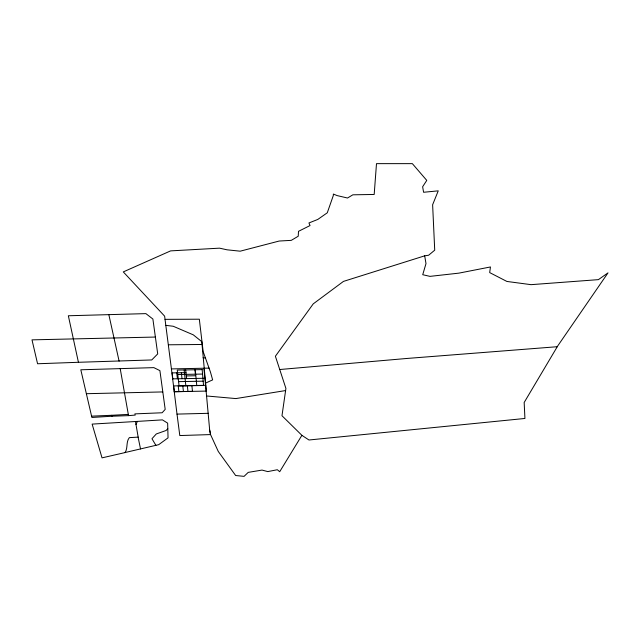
<?xml version="1.0" encoding="UTF-8"?>
<svg xmlns="http://www.w3.org/2000/svg" width="640" height="640" viewBox="0 0 640 640"><rect width="100%" height="100%" fill="white"/><g stroke="black" fill="none" stroke-linecap="round" stroke-linejoin="round"><path stroke-width="0.96" d="M140.52 448.936L138.088 437.128L129.328 437.64C125.832 442 128.056 447.88 125.144 452.512L158.704 444.672L168.04 437.856L167.648 423.144L162.424 419.88L137.368 421.4L136 424.536L138.184 437.16M301.888 435.328L308.96 439.992L524.928 418.464L524.168 402.488L557.776 345.864L608 272.872L598.408 279.64L531.048 284.664L506.896 281.448L489.68 272.592L490.464 266.96L458.84 273.144L429.992 276.368L422.728 274.712L425.992 263.592L424.688 255.832L428.64 255.232L434.72 250.176L432.624 204.752L438.248 190.848L423.592 192.272L422.632 186.752L426.768 180.4L412.344 163.64L376.496 163.64L374.184 194.456L352.864 194.816L347.504 198.016L337.104 195.584L333.352 194.048L333.32 195.536L327.272 212.8L317.8 219.432L308.944 222.96L310.04 225.552L298.504 231.328L298.232 236.232L291.272 240.36L279.2 241.032L240.192 251.184L227.072 249.816L219.536 248.16L170.624 250.88L123.288 271.904L164.632 316.16L165.032 319.344L199.328 319.208L203.176 351.632L210.448 372.04L212.64 379.88L205.4 383.176L209.688 430.168L210.568 434.608L218.288 451.48L235.648 475.52L244.072 476.36L248.232 472.376L262.024 470.08L267.784 471.592L277.328 469.736L279.696 471.72L301.888 435.328L281.984 415.736L285.912 388.416L275.392 356.24L313.24 303.864L343.464 281.4L424.688 255.832M167.8 428.744L166.056 430.496L156.288 433.968L151.968 438.72L155.904 445.376M125.232 452.536L102.024 457.864L92.136 424.104L137.368 421.4M285.6 390.56L235.856 398.576L206.584 395.976M279.736 369.52L406.592 358.488L557.264 346.712M112.064 416.216L91.888 417.464L80.808 369.784L153.856 367.632L159.904 370.624L165.192 409.392L162.12 412.768L134.864 413.88L135.224 415.08L128.528 415.632L112.064 416.216L111.808 415.28L91.584 416.152M165.04 319.376L171.424 368.92L209.104 368.112M111.808 415.28L128.304 414.392L128.528 415.632L120.2 368.616M78.424 362.288L151.752 359.952L157.712 353.904L152.888 319.024L145.88 313.624L68.344 315.76L78.424 362.288L37.568 363.76L32 339.856L155.288 337.056M171.424 368.92L177.008 414.104L208.48 413.312M162.736 391.928L86.368 393.704M174.16 391.736L206.344 391.088L201.776 341.648L193.296 334.848L173.224 326.256L165.696 325.344M185.976 372.648L172.112 372.904L172.824 378.864M177.768 374.52L202.544 374.056M186.32 375.928L195.52 375.752L194.944 369.76M172.616 378.872L204.952 378.256M178.576 381.64L203.168 381.168M173.464 385.92L205.72 385.304M168.504 344.792L202.104 344.48M203.08 357.744L205.312 358.048M108.84 314.648L119.104 361.144M209.688 430.144L210.56 434.584L179.8 435.552L177.008 414.104M135.512 421.448L136 424.536M173.672 385.92L174.36 391.712L192.472 391.36L191.888 385.568M176.736 372.816L177.416 378.776M178.224 385.832L178.896 391.624M181.352 372.736L182.008 378.688M182.784 385.744L183.424 391.536M184.16 369.96L185.856 385.832M185.688 369.936L186.6 378.608M187.336 385.656L187.944 391.448M203.872 368.36L205.4 383.176M195.272 369.752L196.776 385.616M202.16 369.624L177.264 370.088L179.072 385.96L203.544 385.488L202.16 369.624"/></g></svg>
